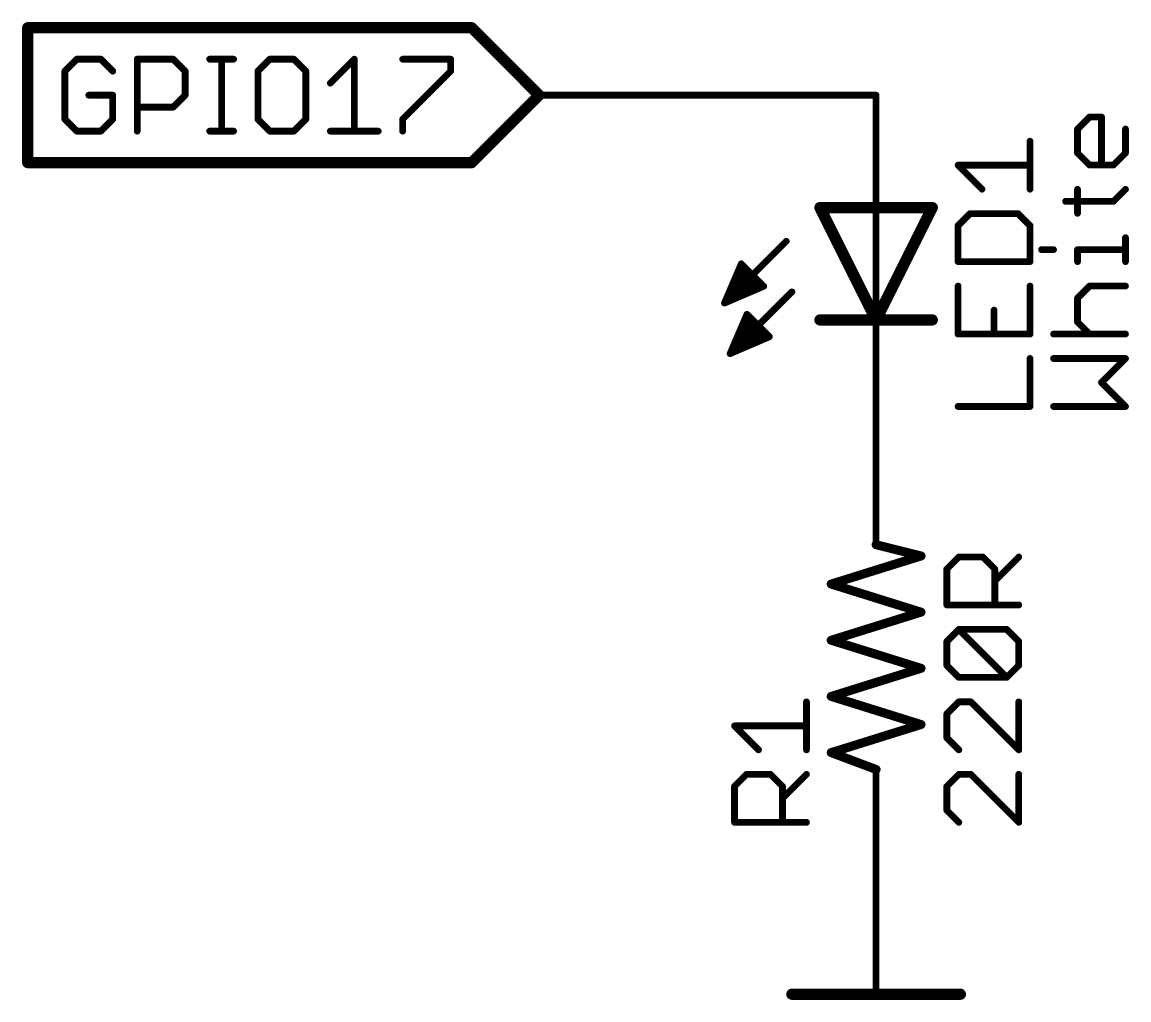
# Model space of a CAD drawing. Extents: x 2 to 137, y 1 to 177.
# Drawn here: x 3.55 to 28.57, y 30.35 to 52.45 of the extents above; entities that cross this region are included whole.
import ezdxf

# ---------------------------------------------------------------- set-up
doc = ezdxf.new("R2010")
doc.units = 0
for name, color, linetype in [('91', 94, 'CONTINUOUS'), ('94', 14, 'CONTINUOUS'), ('95', 250, 'CONTINUOUS'), ('96', 250, 'CONTINUOUS')]:
    doc.layers.add(name, color=color, linetype=linetype)

msp = doc.modelspace()

# ---------------------------------------------------------------- linework, layer by layer
at = {"layer": '91', "const_width": 0.1524}
msp.add_lwpolyline([(22.86, 50.8), (15.24, 50.8)], dxfattribs=at)
at = {"layer": '91', "const_width": 0.0762}
for points in [[(15.24, 50.8381, 1), (15.24, 50.7619)], [(22.86, 50.7619, 1), (22.86, 50.8381)]]:
    msp.add_lwpolyline(points, format="xyb", dxfattribs=at)
at = {"layer": '94'}
for points, const_width in [([(22.86, 50.8), (22.86, 48.26)], 0.1524), ([(22.86, 45.72), (21.59, 48.26)], 0.254), ([(22.86, 48.26), (21.59, 48.26)], 0.254), ([(24.13, 48.26), (22.86, 45.72)], 0.254), ([(24.13, 48.26), (22.86, 48.26)], 0.254), ([(22.86, 48.26), (22.86, 45.72)], 0.1524), ([(20.828, 47.498), (19.431, 46.101)], 0.1524), ([(19.431, 46.101), (19.812, 46.99)], 0.1524), ([(19.812, 46.99), (20.32, 46.482)], 0.1524), ([(19.7031, 46.736), (20.066, 46.736)], 0.1524), ([(19.7685, 46.8884), (19.9136, 46.8884)], 0.1524), ([(20.32, 46.482), (19.431, 46.101)], 0.1524), ([(19.6378, 46.5836), (20.2184, 46.5836)], 0.1524), ([(19.5072, 46.2788), (19.8459, 46.2788)], 0.1524), ([(20.955, 46.355), (19.558, 44.958)], 0.1524), ([(19.5725, 46.4312), (20.2015, 46.4312)], 0.1524), ([(19.4419, 46.1264), (19.4903, 46.1264)], 0.1524), ([(19.558, 44.958), (19.939, 45.847)], 0.1524), ([(19.9281, 45.8216), (19.9644, 45.8216)], 0.1524), ([(19.939, 45.847), (20.447, 45.339)], 0.1524), ([(22.86, 45.72), (21.59, 45.72)], 0.254), ([(24.13, 45.72), (22.86, 45.72)], 0.254), ([(22.86, 43.18), (22.86, 45.72)], 0.1524), ([(19.7975, 45.5168), (20.2692, 45.5168)], 0.1524), ([(19.8628, 45.6692), (20.1168, 45.6692)], 0.1524), ([(20.447, 45.339), (19.558, 44.958)], 0.1524), ([(19.7322, 45.3644), (20.4216, 45.3644)], 0.1524), ([(19.6015, 45.0596), (19.7951, 45.0596)], 0.1524), ([(19.6669, 45.212), (20.1507, 45.212)], 0.1524), ([(22.86, 43.18), (22.86, 40.64)], 0.1524), ([(23.876, 40.386), (22.86, 40.64)], 0.2032), ([(21.844, 39.751), (23.876, 40.386)], 0.2032), ([(23.876, 39.116), (21.844, 39.751)], 0.2032), ([(21.844, 38.481), (23.876, 39.116)], 0.2032), ([(23.876, 37.846), (21.844, 38.481)], 0.2032), ([(21.844, 37.211), (23.876, 37.846)], 0.2032), ([(23.876, 36.576), (21.844, 37.211)], 0.2032), ([(21.844, 35.941), (23.876, 36.576)], 0.2032), ([(22.86, 35.56), (21.844, 35.941)], 0.2032), ([(22.86, 33.02), (22.86, 35.56)], 0.1524), ([(22.86, 33.02), (22.86, 30.48)], 0.1524), ([(20.955, 30.48), (24.765, 30.48)], 0.254)]:
    msp.add_lwpolyline(points, dxfattribs=dict(at, const_width=const_width))
for points, const_width in [([(22.8981, 50.8, 1), (22.8219, 50.8)], 0.0762), ([(21.6468, 48.2884, 1), (21.5332, 48.2316)], 0.127), ([(21.59, 48.3235, 1), (21.59, 48.1965)], 0.127), ([(22.86, 48.3235, 1), (22.86, 48.1965)], 0.127), ([(22.8981, 48.26, 1), (22.8219, 48.26)], 0.0762), ([(22.86, 48.1965, 1), (22.86, 48.3235)], 0.127), ([(24.1868, 48.2316, 1), (24.0732, 48.2884)], 0.127), ([(24.13, 48.1965, 1), (24.13, 48.3235)], 0.127), ([(22.8219, 48.26, 1), (22.8981, 48.26)], 0.0762), ([(20.8549, 47.4711, 1), (20.8011, 47.5249)], 0.0762), ([(19.8389, 47.0169, 1), (19.7851, 46.9631)], 0.0762), ([(19.847, 46.975, 1), (19.777, 47.005)], 0.0762), ([(19.7031, 46.7741, 1), (19.7031, 46.6979)], 0.0762), ([(19.7685, 46.9265, 1), (19.7685, 46.8503)], 0.0762), ([(19.9136, 46.8503, 1), (19.9136, 46.9265)], 0.0762), ([(20.066, 46.6979, 1), (20.066, 46.7741)], 0.0762), ([(19.6378, 46.6217, 1), (19.6378, 46.5455)], 0.0762), ([(20.2184, 46.5455, 1), (20.2184, 46.6217)], 0.0762), ([(20.2931, 46.4551, 1), (20.3469, 46.5089)], 0.0762), ([(20.335, 46.447, 1), (20.305, 46.517)], 0.0762), ([(19.5072, 46.3169, 1), (19.5072, 46.2407)], 0.0762), ([(19.5725, 46.4693, 1), (19.5725, 46.3931)], 0.0762), ([(19.8459, 46.2407, 1), (19.8459, 46.3169)], 0.0762), ([(20.2015, 46.3931, 1), (20.2015, 46.4693)], 0.0762), ([(20.9819, 46.3281, 1), (20.9281, 46.3819)], 0.0762), ([(19.416, 46.136, 1), (19.446, 46.066)], 0.0762), ([(19.396, 46.116, 1), (19.466, 46.086)], 0.0762), ([(19.4041, 46.1279, 1), (19.4579, 46.0741)], 0.0762), ([(19.4419, 46.1645, 1), (19.4419, 46.0883)], 0.0762), ([(19.4903, 46.0883, 1), (19.4903, 46.1645)], 0.0762), ([(19.9281, 45.8597, 1), (19.9281, 45.7835)], 0.0762), ([(19.9659, 45.8739, 1), (19.9121, 45.8201)], 0.0762), ([(19.974, 45.832, 1), (19.904, 45.862)], 0.0762), ([(19.9644, 45.7835, 1), (19.9644, 45.8597)], 0.0762), ([(21.59, 45.7835, 1), (21.59, 45.6565)], 0.127), ([(22.86, 45.7835, 1), (22.86, 45.6565)], 0.127), ([(22.8032, 45.7484, 1), (22.9168, 45.6916)], 0.127), ([(22.8032, 45.6916, 1), (22.9168, 45.7484)], 0.127), ([(22.8981, 45.72, 1), (22.8219, 45.72)], 0.0762), ([(22.86, 45.6565, 1), (22.86, 45.7835)], 0.127), ([(24.13, 45.6565, 1), (24.13, 45.7835)], 0.127), ([(19.7975, 45.5549, 1), (19.7975, 45.4787)], 0.0762), ([(19.8628, 45.7073, 1), (19.8628, 45.6311)], 0.0762), ([(20.1168, 45.6311, 1), (20.1168, 45.7073)], 0.0762), ([(20.2692, 45.4787, 1), (20.2692, 45.5549)], 0.0762), ([(22.8219, 45.72, 1), (22.8981, 45.72)], 0.0762), ([(19.7322, 45.4025, 1), (19.7322, 45.3263)], 0.0762), ([(20.4201, 45.3121, 1), (20.4739, 45.3659)], 0.0762), ([(20.4216, 45.3263, 1), (20.4216, 45.4025)], 0.0762), ([(20.462, 45.304, 1), (20.432, 45.374)], 0.0762), ([(19.6015, 45.0977, 1), (19.6015, 45.0215)], 0.0762), ([(19.6669, 45.2501, 1), (19.6669, 45.1739)], 0.0762), ([(19.7951, 45.0215, 1), (19.7951, 45.0977)], 0.0762), ([(20.1507, 45.1739, 1), (20.1507, 45.2501)], 0.0762), ([(19.543, 44.993, 1), (19.573, 44.923)], 0.0762), ([(19.523, 44.973, 1), (19.593, 44.943)], 0.0762), ([(19.5311, 44.9849, 1), (19.5849, 44.9311)], 0.0762), ([(22.8981, 43.18, 1), (22.8219, 43.18)], 0.0762), ([(22.8219, 43.18, 1), (22.8981, 43.18)], 0.0762), ([(22.8723, 40.6893, 1), (22.8477, 40.5907)], 0.1016), ([(22.8219, 40.64, 1), (22.8981, 40.64)], 0.0762), ([(23.8912, 40.3375, 1), (23.8608, 40.4345)], 0.1016), ([(23.8637, 40.3367, 1), (23.8883, 40.4353)], 0.1016), ([(21.8592, 39.7995, 1), (21.8288, 39.7025)], 0.1016), ([(21.8288, 39.7995, 1), (21.8592, 39.7025)], 0.1016), ([(23.8912, 39.0675, 1), (23.8608, 39.1645)], 0.1016), ([(23.8608, 39.0675, 1), (23.8912, 39.1645)], 0.1016), ([(21.8592, 38.5295, 1), (21.8288, 38.4325)], 0.1016), ([(21.8288, 38.5295, 1), (21.8592, 38.4325)], 0.1016), ([(23.8912, 37.7975, 1), (23.8608, 37.8945)], 0.1016), ([(23.8608, 37.7975, 1), (23.8912, 37.8945)], 0.1016), ([(21.8592, 37.2595, 1), (21.8288, 37.1625)], 0.1016), ([(21.8288, 37.2595, 1), (21.8592, 37.1625)], 0.1016), ([(23.8912, 36.5275, 1), (23.8608, 36.6245)], 0.1016), ([(23.8608, 36.5275, 1), (23.8912, 36.6245)], 0.1016), ([(21.8618, 35.9886, 1), (21.8262, 35.8934)], 0.1016), ([(21.8288, 35.9895, 1), (21.8592, 35.8925)], 0.1016), ([(22.8981, 35.56, 1), (22.8219, 35.56)], 0.0762), ([(22.8422, 35.5124, 1), (22.8778, 35.6076)], 0.1016), ([(22.8981, 33.02, 1), (22.8219, 33.02)], 0.0762), ([(22.8219, 33.02, 1), (22.8981, 33.02)], 0.0762), ([(20.955, 30.5435, 1), (20.955, 30.4165)], 0.127), ([(24.765, 30.4165, 1), (24.765, 30.5435)], 0.127), ([(22.8219, 30.48, 1), (22.8981, 30.48)], 0.0762)]:
    msp.add_lwpolyline(points, format="xyb", dxfattribs=dict(at, const_width=const_width))
at = {"layer": '95'}
for points, const_width in [([(13.716, 52.324), (3.6768, 52.324)], 0.254), ([(3.6768, 49.276), (3.6768, 52.324)], 0.254), ([(15.24, 50.8), (13.716, 52.324)], 0.254), ([(4.7861, 51.6142), (4.515, 51.343)], 0.1524), ([(5.3285, 51.6142), (4.7861, 51.6142)], 0.1524), ([(5.5996, 51.343), (5.3285, 51.6142)], 0.1524), ([(6.1521, 49.9872), (6.1521, 51.6142)], 0.1524), ([(6.1521, 51.6142), (6.9656, 51.6142)], 0.1524), ([(6.9656, 51.6142), (7.2368, 51.343)], 0.1524), ([(7.7893, 51.6142), (8.3316, 51.6142)], 0.1524), ([(8.0604, 49.9872), (8.0604, 51.6142)], 0.1524), ([(9.1519, 51.6142), (8.8807, 51.343)], 0.1524), ([(9.6942, 51.6142), (9.1519, 51.6142)], 0.1524), ([(9.9654, 51.343), (9.6942, 51.6142)], 0.1524), ([(10.5179, 51.0719), (11.0602, 51.6142)], 0.1524), ([(11.0602, 51.6142), (11.0602, 49.9872)], 0.1524), ([(12.155, 51.6142), (13.2397, 51.6142)], 0.1524), ([(13.2397, 51.6142), (13.2397, 51.343)], 0.1524), ([(4.515, 51.343), (4.515, 50.2584)], 0.1524), ([(7.2368, 51.343), (7.2368, 50.8007)], 0.1524), ([(8.8807, 51.343), (8.8807, 50.2584)], 0.1524), ([(9.9654, 50.2584), (9.9654, 51.343)], 0.1524), ([(13.2397, 51.343), (12.155, 50.2584)], 0.1524), ([(5.5996, 50.8007), (5.0573, 50.8007)], 0.1524), ([(5.5996, 50.2584), (5.5996, 50.8007)], 0.1524), ([(7.2368, 50.8007), (6.9656, 50.5295)], 0.1524), ([(15.24, 50.8), (13.716, 49.276)], 0.254), ([(6.9656, 50.5295), (6.1521, 50.5295)], 0.1524), ([(4.515, 50.2584), (4.7861, 49.9872)], 0.1524), ([(5.3285, 49.9872), (5.5996, 50.2584)], 0.1524), ([(8.8807, 50.2584), (9.1519, 49.9872)], 0.1524), ([(9.6942, 49.9872), (9.9654, 50.2584)], 0.1524), ([(12.155, 50.2584), (12.155, 49.9872)], 0.1524), ([(4.7861, 49.9872), (5.3285, 49.9872)], 0.1524), ([(7.7893, 49.9872), (8.3316, 49.9872)], 0.1524), ([(9.1519, 49.9872), (9.6942, 49.9872)], 0.1524), ([(10.5179, 49.9872), (11.6025, 49.9872)], 0.1524), ([(26.3398, 48.6757), (26.3398, 49.7603)], 0.1524), ([(13.716, 49.276), (3.6768, 49.276)], 0.254), ([(25.2551, 48.6757), (24.7128, 49.218)], 0.1524), ([(24.7128, 49.218), (26.3398, 49.218)], 0.1524), ([(24.984, 48.1232), (24.7128, 47.852)], 0.1524), ([(26.0686, 48.1232), (24.984, 48.1232)], 0.1524), ([(26.3398, 47.852), (26.0686, 48.1232)], 0.1524), ([(24.7128, 47.852), (24.7128, 47.0385)], 0.1524), ([(26.3398, 47.0385), (26.3398, 47.852)], 0.1524), ([(24.7128, 47.0385), (26.3398, 47.0385)], 0.1524), ([(24.7128, 46.486), (24.7128, 45.4014)], 0.1524), ([(26.3398, 45.4014), (26.3398, 46.486)], 0.1524), ([(25.5263, 45.4014), (25.5263, 45.9437)], 0.1524), ([(24.7128, 45.4014), (26.3398, 45.4014)], 0.1524), ([(26.3398, 43.7642), (26.3398, 44.8489)], 0.1524), ([(24.7128, 43.7642), (26.3398, 43.7642)], 0.1524), ([(21.2852, 36.0034), (21.2852, 37.088)], 0.1524), ([(20.2005, 36.0034), (19.6582, 36.5457)], 0.1524), ([(19.6582, 36.5457), (21.2852, 36.5457)], 0.1524), ([(19.6582, 35.1797), (19.9294, 35.4509)], 0.1524), ([(19.9294, 35.4509), (20.4717, 35.4509)], 0.1524), ([(20.4717, 35.4509), (20.7429, 35.1797)], 0.1524), ([(20.7429, 34.9085), (21.2852, 35.4509)], 0.1524), ([(19.6582, 34.3662), (19.6582, 35.1797)], 0.1524), ([(20.7429, 35.1797), (20.7429, 34.3662)], 0.1524), ([(21.2852, 34.3662), (19.6582, 34.3662)], 0.1524)]:
    msp.add_lwpolyline(points, dxfattribs=dict(at, const_width=const_width))
for points, const_width in [([(3.6768, 52.3875, 1), (3.6768, 52.2605)], 0.127), ([(3.7403, 52.324, 1), (3.6133, 52.324)], 0.127), ([(13.7609, 52.3689, 1), (13.6711, 52.2791)], 0.127), ([(13.716, 52.2605, 1), (13.716, 52.3875)], 0.127), ([(4.7861, 51.6523, 1), (4.7861, 51.5761)], 0.0762), ([(4.8131, 51.5872, 1), (4.7592, 51.6411)], 0.0762), ([(5.3554, 51.6411, 1), (5.3015, 51.5872)], 0.0762), ([(5.3285, 51.5761, 1), (5.3285, 51.6523)], 0.0762), ([(6.1902, 51.6142, 1), (6.114, 51.6142)], 0.0762), ([(6.1521, 51.6523, 1), (6.1521, 51.5761)], 0.0762), ([(6.9926, 51.6411, 1), (6.9387, 51.5872)], 0.0762), ([(6.9656, 51.5761, 1), (6.9656, 51.6523)], 0.0762), ([(7.7893, 51.6523, 1), (7.7893, 51.5761)], 0.0762), ([(8.0985, 51.6142, 1), (8.0223, 51.6142)], 0.0762), ([(8.3316, 51.5761, 1), (8.3316, 51.6523)], 0.0762), ([(9.1519, 51.6523, 1), (9.1519, 51.5761)], 0.0762), ([(9.1788, 51.5872, 1), (9.1249, 51.6411)], 0.0762), ([(9.7211, 51.6411, 1), (9.6673, 51.5872)], 0.0762), ([(9.6942, 51.5761, 1), (9.6942, 51.6523)], 0.0762), ([(11.0983, 51.6142, 1), (11.0221, 51.6142)], 0.0762), ([(11.0871, 51.5872, 1), (11.0333, 51.6411)], 0.0762), ([(12.155, 51.6523, 1), (12.155, 51.5761)], 0.0762), ([(13.2778, 51.6142, 1), (13.2016, 51.6142)], 0.0762), ([(13.2397, 51.5761, 1), (13.2397, 51.6523)], 0.0762), ([(4.488, 51.37, 1), (4.5419, 51.3161)], 0.0762), ([(4.5531, 51.343, 1), (4.4769, 51.343)], 0.0762), ([(5.5727, 51.3161, 1), (5.6266, 51.37)], 0.0762), ([(7.2749, 51.343, 1), (7.1987, 51.343)], 0.0762), ([(7.2098, 51.3161, 1), (7.2637, 51.37)], 0.0762), ([(8.9188, 51.343, 1), (8.8426, 51.343)], 0.0762), ([(8.8538, 51.37, 1), (8.9077, 51.3161)], 0.0762), ([(10.0035, 51.343, 1), (9.9273, 51.343)], 0.0762), ([(9.9384, 51.3161, 1), (9.9923, 51.37)], 0.0762), ([(13.2016, 51.343, 1), (13.2778, 51.343)], 0.0762), ([(13.2666, 51.3161, 1), (13.2127, 51.37)], 0.0762), ([(10.4909, 51.0988, 1), (10.5448, 51.0449)], 0.0762), ([(5.0573, 50.8388, 1), (5.0573, 50.7626)], 0.0762), ([(5.6377, 50.8007, 1), (5.5615, 50.8007)], 0.0762), ([(5.5996, 50.7626, 1), (5.5996, 50.8388)], 0.0762), ([(7.1987, 50.8007, 1), (7.2749, 50.8007)], 0.0762), ([(7.2637, 50.7738, 1), (7.2098, 50.8276)], 0.0762), ([(15.2849, 50.7551, 1), (15.1951, 50.8449)], 0.127), ([(15.1951, 50.7551, 1), (15.2849, 50.8449)], 0.127), ([(6.1521, 50.5676, 1), (6.1521, 50.4914)], 0.0762), ([(6.9387, 50.5565, 1), (6.9926, 50.5026)], 0.0762), ([(6.9656, 50.4914, 1), (6.9656, 50.5676)], 0.0762), ([(4.5419, 50.2853, 1), (4.488, 50.2314)], 0.0762), ([(5.6266, 50.2314, 1), (5.5727, 50.2853)], 0.0762), ([(8.9077, 50.2853, 1), (8.8538, 50.2314)], 0.0762), ([(9.9923, 50.2314, 1), (9.9384, 50.2853)], 0.0762), ([(12.1931, 50.2584, 1), (12.1169, 50.2584)], 0.0762), ([(12.1281, 50.2853, 1), (12.182, 50.2314)], 0.0762), ([(4.4769, 50.2584, 1), (4.5531, 50.2584)], 0.0762), ([(4.7861, 50.0253, 1), (4.7861, 49.9491)], 0.0762), ([(4.7592, 49.9603, 1), (4.8131, 50.0141)], 0.0762), ([(5.3015, 50.0141, 1), (5.3554, 49.9603)], 0.0762), ([(5.3285, 49.9491, 1), (5.3285, 50.0253)], 0.0762), ([(5.5615, 50.2584, 1), (5.6377, 50.2584)], 0.0762), ([(7.7893, 50.0253, 1), (7.7893, 49.9491)], 0.0762), ([(8.3316, 49.9491, 1), (8.3316, 50.0253)], 0.0762), ([(8.8426, 50.2584, 1), (8.9188, 50.2584)], 0.0762), ([(9.1519, 50.0253, 1), (9.1519, 49.9491)], 0.0762), ([(9.1249, 49.9603, 1), (9.1788, 50.0141)], 0.0762), ([(9.6673, 50.0141, 1), (9.7211, 49.9603)], 0.0762), ([(9.6942, 49.9491, 1), (9.6942, 50.0253)], 0.0762), ([(9.9273, 50.2584, 1), (10.0035, 50.2584)], 0.0762), ([(10.5179, 50.0253, 1), (10.5179, 49.9491)], 0.0762), ([(11.6025, 49.9491, 1), (11.6025, 50.0253)], 0.0762), ([(6.114, 49.9872, 1), (6.1902, 49.9872)], 0.0762), ([(8.0223, 49.9872, 1), (8.0985, 49.9872)], 0.0762), ([(11.0221, 49.9872, 1), (11.0983, 49.9872)], 0.0762), ([(12.1169, 49.9872, 1), (12.1931, 49.9872)], 0.0762), ([(26.3779, 49.7603, 1), (26.3017, 49.7603)], 0.0762), ([(3.6768, 49.3395, 1), (3.6768, 49.2125)], 0.127), ([(3.6133, 49.276, 1), (3.7403, 49.276)], 0.127), ([(13.6711, 49.3209, 1), (13.7609, 49.2311)], 0.127), ([(13.716, 49.2125, 1), (13.716, 49.3395)], 0.127), ([(24.7128, 49.2561, 1), (24.7128, 49.1799)], 0.0762), ([(24.7398, 49.2449, 1), (24.6859, 49.1911)], 0.0762), ([(26.3398, 49.1799, 1), (26.3398, 49.2561)], 0.0762), ([(25.2282, 48.6487, 1), (25.2821, 48.7026)], 0.0762), ([(26.3017, 48.6757, 1), (26.3779, 48.6757)], 0.0762), ([(24.984, 48.1613, 1), (24.984, 48.0851)], 0.0762), ([(25.0109, 48.0962, 1), (24.957, 48.1501)], 0.0762), ([(26.0956, 48.1501, 1), (26.0417, 48.0962)], 0.0762), ([(26.0686, 48.0851, 1), (26.0686, 48.1613)], 0.0762), ([(24.7509, 47.852, 1), (24.6747, 47.852)], 0.0762), ([(24.6859, 47.8789, 1), (24.7398, 47.8251)], 0.0762), ([(26.3779, 47.852, 1), (26.3017, 47.852)], 0.0762), ([(26.3129, 47.8251, 1), (26.3667, 47.8789)], 0.0762), ([(24.7128, 47.0766, 1), (24.7128, 47.0004)], 0.0762), ([(24.6747, 47.0385, 1), (24.7509, 47.0385)], 0.0762), ([(26.3017, 47.0385, 1), (26.3779, 47.0385)], 0.0762), ([(26.3398, 47.0004, 1), (26.3398, 47.0766)], 0.0762), ([(24.7509, 46.486, 1), (24.6747, 46.486)], 0.0762), ([(26.3779, 46.486, 1), (26.3017, 46.486)], 0.0762), ([(25.5644, 45.9437, 1), (25.4882, 45.9437)], 0.0762), ([(24.7128, 45.4395, 1), (24.7128, 45.3633)], 0.0762), ([(24.6747, 45.4014, 1), (24.7509, 45.4014)], 0.0762), ([(25.4882, 45.4014, 1), (25.5644, 45.4014)], 0.0762), ([(26.3017, 45.4014, 1), (26.3779, 45.4014)], 0.0762), ([(26.3398, 45.3633, 1), (26.3398, 45.4395)], 0.0762), ([(26.3779, 44.8489, 1), (26.3017, 44.8489)], 0.0762), ([(24.7128, 43.8023, 1), (24.7128, 43.7261)], 0.0762), ([(26.3017, 43.7642, 1), (26.3779, 43.7642)], 0.0762), ([(26.3398, 43.7261, 1), (26.3398, 43.8023)], 0.0762), ([(21.3233, 37.088, 1), (21.2471, 37.088)], 0.0762), ([(19.6852, 36.5726, 1), (19.6313, 36.5187)], 0.0762), ([(19.6582, 36.5838, 1), (19.6582, 36.5076)], 0.0762), ([(21.2852, 36.5076, 1), (21.2852, 36.5838)], 0.0762), ([(20.1736, 35.9764, 1), (20.2275, 36.0303)], 0.0762), ([(21.2471, 36.0034, 1), (21.3233, 36.0034)], 0.0762), ([(19.9294, 35.489, 1), (19.9294, 35.4128)], 0.0762), ([(19.9563, 35.4239, 1), (19.9024, 35.4778)], 0.0762), ([(20.4986, 35.4778, 1), (20.4448, 35.4239)], 0.0762), ([(20.4717, 35.4128, 1), (20.4717, 35.489)], 0.0762), ([(21.3121, 35.4239, 1), (21.2583, 35.4778)], 0.0762), ([(19.6963, 35.1797, 1), (19.6201, 35.1797)], 0.0762), ([(19.6313, 35.2066, 1), (19.6852, 35.1528)], 0.0762), ([(20.781, 35.1797, 1), (20.7048, 35.1797)], 0.0762), ([(20.7159, 35.1528, 1), (20.7698, 35.2066)], 0.0762), ([(20.7159, 34.9355, 1), (20.7698, 34.8816)], 0.0762), ([(19.6582, 34.4043, 1), (19.6582, 34.3281)], 0.0762), ([(19.6201, 34.3662, 1), (19.6963, 34.3662)], 0.0762), ([(20.7048, 34.3662, 1), (20.781, 34.3662)], 0.0762), ([(21.2852, 34.3281, 1), (21.2852, 34.4043)], 0.0762)]:
    msp.add_lwpolyline(points, format="xyb", dxfattribs=dict(at, const_width=const_width))
at = {"layer": '96', "const_width": 0.1524}
for points in [[(27.4141, 50.0349), (27.6853, 50.306)], [(27.6853, 50.306), (27.9565, 50.306)], [(27.9565, 50.306), (27.9565, 49.2214)], [(27.4141, 49.4926), (27.4141, 50.0349)], [(28.4988, 50.0349), (28.4988, 49.4926)], [(27.6853, 49.2214), (27.4141, 49.4926)], [(28.4988, 49.4926), (28.2276, 49.2214)], [(28.2276, 49.2214), (27.6853, 49.2214)], [(27.4141, 48.13), (27.4141, 48.6723)], [(28.2276, 48.4011), (28.4988, 48.6723)], [(27.143, 48.4011), (28.2276, 48.4011)], [(28.4988, 47.0385), (28.4988, 47.5808)], [(26.6006, 47.3097), (26.8718, 47.3097)], [(27.4141, 47.0385), (27.4141, 47.3097)], [(27.4141, 47.3097), (28.4988, 47.3097)], [(27.4141, 46.2149), (27.6853, 46.486)], [(27.6853, 46.486), (28.4988, 46.486)], [(27.4141, 45.6725), (27.4141, 46.2149)], [(27.6853, 45.4014), (27.4141, 45.6725)], [(26.8718, 45.4014), (28.4988, 45.4014)], [(28.4988, 44.8489), (26.8718, 44.8489)], [(27.9565, 44.3065), (28.4988, 44.8489)], [(28.4988, 43.7642), (27.9565, 44.3065)], [(26.8718, 43.7642), (28.4988, 43.7642)], [(24.4588, 40.0912), (24.73, 40.3623)], [(24.73, 40.3623), (25.2723, 40.3623)], [(25.2723, 40.3623), (25.5435, 40.0912)], [(25.5435, 39.82), (26.0858, 40.3623)], [(24.4588, 39.2777), (24.4588, 40.0912)], [(25.5435, 40.0912), (25.5435, 39.2777)], [(26.0858, 39.2777), (24.4588, 39.2777)], [(24.4588, 38.454), (24.73, 38.7252)], [(24.73, 38.7252), (25.8146, 38.7252)], [(25.8146, 37.6405), (24.73, 38.7252)], [(25.8146, 38.7252), (26.0858, 38.454)], [(24.4588, 37.9117), (24.4588, 38.454)], [(26.0858, 38.454), (26.0858, 37.9117)], [(24.73, 37.6405), (24.4588, 37.9117)], [(26.0858, 37.9117), (25.8146, 37.6405)], [(25.8146, 37.6405), (24.73, 37.6405)], [(24.73, 37.088), (24.4588, 36.8169)], [(25.0011, 37.088), (24.73, 37.088)], [(26.0858, 36.0034), (25.0011, 37.088)], [(26.0858, 37.088), (26.0858, 36.0034)], [(24.4588, 36.8169), (24.4588, 36.2745)], [(24.4588, 36.2745), (24.73, 36.0034)], [(24.73, 35.4509), (24.4588, 35.1797)], [(25.0011, 35.4509), (24.73, 35.4509)], [(26.0858, 34.3662), (25.0011, 35.4509)], [(26.0858, 35.4509), (26.0858, 34.3662)], [(24.4588, 35.1797), (24.4588, 34.6374)], [(24.4588, 34.6374), (24.73, 34.3662)]]:
    msp.add_lwpolyline(points, dxfattribs=at)
at = {"layer": '96', "const_width": 0.0762}
for points in [[(27.6853, 50.3441, 1), (27.6853, 50.2679)], [(27.7122, 50.2791, 1), (27.6584, 50.333)], [(27.9946, 50.306, 1), (27.9184, 50.306)], [(27.9565, 50.2679, 1), (27.9565, 50.3441)], [(27.4522, 50.0349, 1), (27.376, 50.0349)], [(27.3872, 50.0618, 1), (27.4411, 50.0079)], [(28.5369, 50.0349, 1), (28.4607, 50.0349)], [(27.4411, 49.5195, 1), (27.3872, 49.4656)], [(28.5257, 49.4656, 1), (28.4719, 49.5195)], [(27.376, 49.4926, 1), (27.4522, 49.4926)], [(28.4607, 49.4926, 1), (28.5369, 49.4926)], [(27.6853, 49.2595, 1), (27.6853, 49.1833)], [(27.6584, 49.1944, 1), (27.7122, 49.2483)], [(27.9184, 49.2214, 1), (27.9946, 49.2214)], [(28.2007, 49.2483, 1), (28.2546, 49.1944)], [(28.2276, 49.1833, 1), (28.2276, 49.2595)], [(27.4522, 48.6723, 1), (27.376, 48.6723)], [(28.5257, 48.6453, 1), (28.4719, 48.6992)], [(27.143, 48.4392, 1), (27.143, 48.363)], [(28.2007, 48.4281, 1), (28.2546, 48.3742)], [(28.2276, 48.363, 1), (28.2276, 48.4392)], [(27.376, 48.13, 1), (27.4522, 48.13)], [(28.5369, 47.5808, 1), (28.4607, 47.5808)], [(26.6006, 47.3478, 1), (26.6006, 47.2716)], [(26.8718, 47.2716, 1), (26.8718, 47.3478)], [(27.4522, 47.3097, 1), (27.376, 47.3097)], [(27.4141, 47.3478, 1), (27.4141, 47.2716)], [(28.4988, 47.2716, 1), (28.4988, 47.3478)], [(27.376, 47.0385, 1), (27.4522, 47.0385)], [(28.4607, 47.0385, 1), (28.5369, 47.0385)], [(27.6853, 46.5241, 1), (27.6853, 46.4479)], [(27.7122, 46.4591, 1), (27.6584, 46.513)], [(28.4988, 46.4479, 1), (28.4988, 46.5241)], [(27.4522, 46.2149, 1), (27.376, 46.2149)], [(27.3872, 46.2418, 1), (27.4411, 46.1879)], [(27.4411, 45.6995, 1), (27.3872, 45.6456)], [(27.376, 45.6725, 1), (27.4522, 45.6725)], [(26.8718, 45.4395, 1), (26.8718, 45.3633)], [(27.6584, 45.3744, 1), (27.7122, 45.4283)], [(28.4988, 45.3633, 1), (28.4988, 45.4395)], [(26.8718, 44.887, 1), (26.8718, 44.8108)], [(28.5257, 44.8219, 1), (28.4719, 44.8758)], [(28.4988, 44.8108, 1), (28.4988, 44.887)], [(27.9834, 44.3335, 1), (27.9295, 44.2796)], [(27.9295, 44.3335, 1), (27.9834, 44.2796)], [(26.8718, 43.8023, 1), (26.8718, 43.7261)], [(28.4719, 43.7373, 1), (28.5257, 43.7911)], [(28.4988, 43.7261, 1), (28.4988, 43.8023)], [(24.73, 40.4004, 1), (24.73, 40.3242)], [(24.7569, 40.3354, 1), (24.703, 40.3893)], [(25.2992, 40.3893, 1), (25.2454, 40.3354)], [(25.2723, 40.3242, 1), (25.2723, 40.4004)], [(26.1127, 40.3354, 1), (26.0589, 40.3893)], [(24.4969, 40.0912, 1), (24.4207, 40.0912)], [(24.4319, 40.1181, 1), (24.4858, 40.0642)], [(25.5816, 40.0912, 1), (25.5054, 40.0912)], [(25.5165, 40.0642, 1), (25.5704, 40.1181)], [(25.5165, 39.8469, 1), (25.5704, 39.7931)], [(24.4588, 39.3158, 1), (24.4588, 39.2396)], [(24.4207, 39.2777, 1), (24.4969, 39.2777)], [(25.5054, 39.2777, 1), (25.5816, 39.2777)], [(26.0858, 39.2396, 1), (26.0858, 39.3158)], [(24.7569, 38.7521, 1), (24.703, 38.6982)], [(24.73, 38.7633, 1), (24.73, 38.6871)], [(24.7569, 38.6982, 1), (24.703, 38.7521)], [(25.8416, 38.7521, 1), (25.7877, 38.6982)], [(25.8146, 38.6871, 1), (25.8146, 38.7633)], [(24.4969, 38.454, 1), (24.4207, 38.454)], [(24.4319, 38.4809, 1), (24.4858, 38.4271)], [(26.1239, 38.454, 1), (26.0477, 38.454)], [(26.0589, 38.4271, 1), (26.1127, 38.4809)], [(24.4858, 37.9386, 1), (24.4319, 37.8847)], [(24.4207, 37.9117, 1), (24.4969, 37.9117)], [(26.0477, 37.9117, 1), (26.1239, 37.9117)], [(26.1127, 37.8847, 1), (26.0589, 37.9386)], [(24.73, 37.6786, 1), (24.73, 37.6024)], [(24.703, 37.6136, 1), (24.7569, 37.6675)], [(25.7877, 37.6675, 1), (25.8416, 37.6136)], [(25.7877, 37.6136, 1), (25.8416, 37.6675)], [(25.8146, 37.6024, 1), (25.8146, 37.6786)], [(24.73, 37.1261, 1), (24.73, 37.0499)], [(24.7569, 37.0611, 1), (24.703, 37.115)], [(25.0281, 37.115, 1), (24.9742, 37.0611)], [(25.0011, 37.0499, 1), (25.0011, 37.1261)], [(26.1239, 37.088, 1), (26.0477, 37.088)], [(24.4969, 36.8169, 1), (24.4207, 36.8169)], [(24.4319, 36.8438, 1), (24.4858, 36.7899)], [(24.4858, 36.3015, 1), (24.4319, 36.2476)], [(24.4207, 36.2745, 1), (24.4969, 36.2745)], [(24.703, 35.9764, 1), (24.7569, 36.0303)], [(26.0477, 36.0034, 1), (26.1239, 36.0034)], [(26.0589, 35.9764, 1), (26.1127, 36.0303)], [(24.73, 35.489, 1), (24.73, 35.4128)], [(24.7569, 35.4239, 1), (24.703, 35.4778)], [(25.0281, 35.4778, 1), (24.9742, 35.4239)], [(25.0011, 35.4128, 1), (25.0011, 35.489)], [(26.1239, 35.4509, 1), (26.0477, 35.4509)], [(24.4969, 35.1797, 1), (24.4207, 35.1797)], [(24.4319, 35.2066, 1), (24.4858, 35.1528)], [(24.4858, 34.6643, 1), (24.4319, 34.6104)], [(24.4207, 34.6374, 1), (24.4969, 34.6374)], [(24.703, 34.3393, 1), (24.7569, 34.3931)], [(26.0477, 34.3662, 1), (26.1239, 34.3662)], [(26.0589, 34.3393, 1), (26.1127, 34.3931)]]:
    msp.add_lwpolyline(points, format="xyb", dxfattribs=at)

doc.saveas('drawing.dxf')
